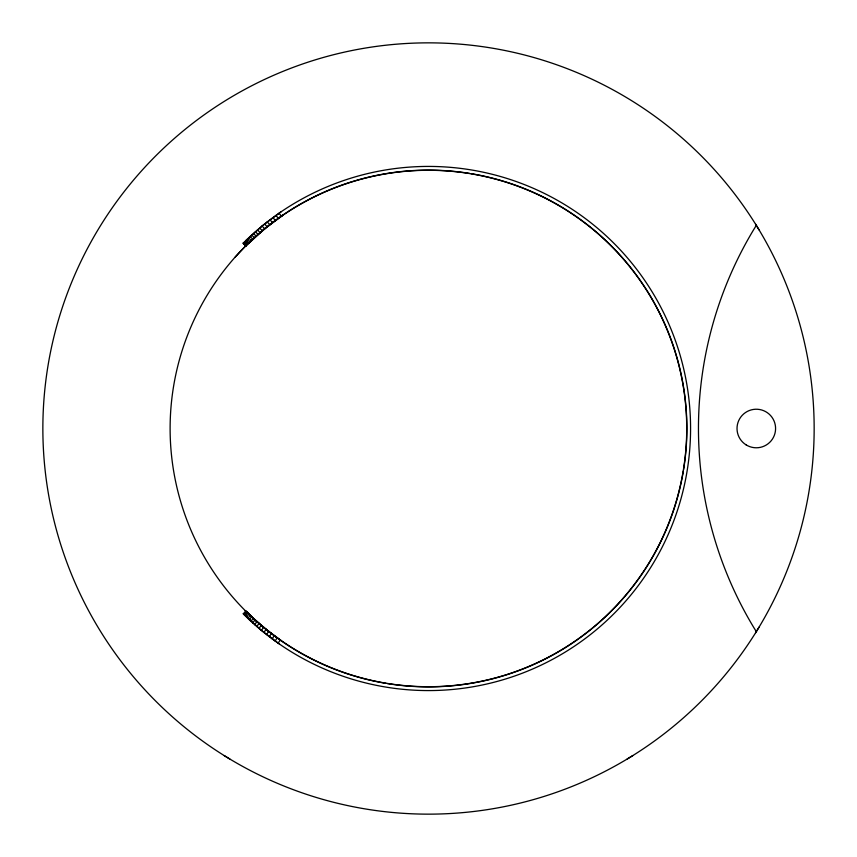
<?xml version="1.0" encoding="UTF-8"?>
<svg xmlns="http://www.w3.org/2000/svg" width="857" height="857" viewBox="0 0 857 857"><rect width="100%" height="100%" fill="white"/><g stroke="black" fill="none" stroke-linecap="round" stroke-linejoin="round"><path stroke-width="1.29" d="M756.303 225.37L753.539 229.88A385.65 385.65 0 0 0 753.539 627.12L756.303 631.63M755.553 632.862L759.066 627.12M279.071 643.8L260.871 629.959L243.324 613.676M243.827 614.458L245.959 611.137M244.62 615.23L246.741 611.919M245.573 616.162L247.705 612.851M246.698 617.265L248.83 613.955M247.994 618.497L250.115 615.197M249.462 619.879L251.583 616.579M251.08 621.379L253.19 618.09L245.916 611.084L243.184 613.816M252.858 623.007L254.979 619.718M254.797 624.732L256.907 621.454M256.875 626.563L258.985 623.285M259.114 628.47L261.214 625.192M261.471 630.452L263.57 627.185M263.977 632.498L266.077 629.231M266.602 634.576L268.702 631.32M269.344 636.708L271.433 633.452M272.183 638.851L274.272 635.605M275.129 641.015L277.229 637.769M278.171 643.168L280.26 639.922M235.172 257.079L246.313 245.273M283.217 215.021L265.167 228.498L245.905 245.916L243.195 243.184L262.724 225.509L281.042 211.84M627.12 759.066L632.862 755.553M224.138 755.553L229.88 759.066A385.65 385.65 0 0 0 814.096 435.227A385.65 385.65 0 0 0 241.535 91.206A385.65 385.65 0 0 0 229.88 759.066M281.267 640.64L266.827 629.852L253.19 618.09M245.273 610.687L257.079 621.828M243.184 243.184L245.916 245.916M278.879 213.339L281.642 216.125M275.804 215.514L278.546 218.289M272.815 217.678L275.558 220.453M269.934 219.831L272.676 222.595M267.18 221.963L269.923 224.716M264.556 224.041L267.288 226.805M262.049 226.077L264.77 228.819M259.682 228.037L262.413 230.79M257.464 229.933L260.185 232.675M255.397 231.733L258.107 234.475M253.479 233.447L256.2 236.189M251.712 235.032L254.433 237.775M250.115 236.511L252.826 239.253M248.669 237.86L251.38 240.603M247.394 239.082L250.105 241.813M246.28 240.142L249.001 242.885M245.338 241.053L248.059 243.795M244.566 241.813L247.287 244.556M243.966 242.413L246.687 245.156M243.538 242.842L246.259 245.573M243.281 243.099L245.991 245.83M755.553 224.138L759.066 229.88M470.879 173.617A258.385 258.385 0 0 1 683.586 469.647M683.383 470.879A258.385 258.385 0 0 1 387.353 683.586M386.121 683.383A258.385 258.385 0 0 1 173.51 386.743A258.385 258.385 0 0 1 469.647 173.414M248.359 243.495A258.225 258.225 0 0 1 612.455 247.277A258.225 258.225 0 0 1 610.784 611.395A258.225 258.225 0 0 1 246.666 611.844M245.659 240.731A262.081 262.081 0 0 1 615.197 244.577A262.081 262.081 0 0 1 613.505 614.126A262.081 262.081 0 0 1 243.956 614.587M746.104 444.869A19.282 19.282 0 0 0 775.574 429.143A19.282 19.282 0 0 0 747.229 411.489A19.282 19.282 0 0 0 746.104 444.869"/></g></svg>
